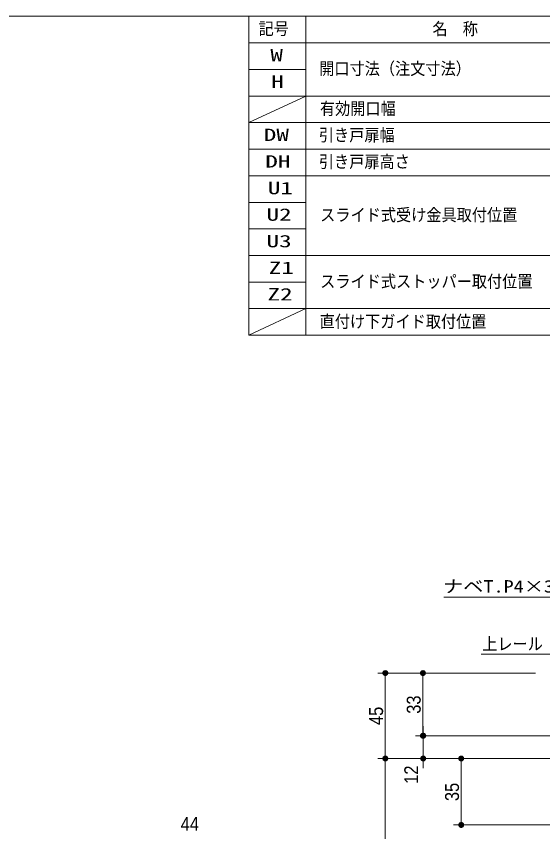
# Model space of a CAD drawing. Units: millimetres, scale not verified, with parts at other scales. Extents: x -6062 to 6062, y -3045 to 3045.
# Drawn here: x -700 to 687, y 622 to 2770 of the extents above; entities that cross this region are included whole.
import ezdxf
from ezdxf.enums import TextEntityAlignment as Align

# ---------------------------------------------------------------- set-up
doc = ezdxf.new("R2010")
doc.units = ezdxf.units.MM
doc.header["$LTSCALE"] = 20
for name, color, linetype, lineweight in [('0-0_2寸法-1', 7, 'Continuous', 9), ('0-1_0', 7, 'Continuous', 9), ('0-2_2寸法-3', 7, 'Continuous', 9), ('0-3_2寸法-2', 7, 'Continuous', 9), ('0-5_1図面枠', 7, 'Continuous', 9)]:
    doc.layers.add(name, color=color, linetype=linetype, lineweight=lineweight)
doc.styles.add('ＭＳ ゴシック', font='')
doc.styles.add('ＭＳ Ｐゴシック', font='')
doc.styles.get('ＭＳ ゴシック').set_extended_font_data('MS Gothic')
doc.styles.get('ＭＳ Ｐゴシック').set_extended_font_data('MS PGothic')

# ---------------------------------------------------------------- blocks, each defined once
blk = doc.blocks.new('_Dot')
at = {"layer": '0-1_0'}
for p, q in [((-10, 0), (-20, 0)), ((9.78, 2), (-9.78, 2)), ((7.99, 6), (-7.99, 6)), ((9.16, -3.98), (-9.16, -3.98)), ((6, -7.98), (-6, -7.98))]:
    blk.add_line(p, q, dxfattribs=at)
for points in [[(10, 0), (9.92, 1.25), (9.69, 2.49), (9.3, 3.68), (8.76, 4.82), (8.09, 5.88), (7.29, 6.85), (6.37, 7.71), (5.36, 8.44), (4.26, 9.05), (3.09, 9.51), (1.87, 9.82), (0.63, 9.98), (-0.63, 9.98), (-1.87, 9.82), (-3.09, 9.51), (-4.26, 9.05), (-5.36, 8.44), (-6.37, 7.71), (-7.29, 6.85), (-8.09, 5.88), (-8.76, 4.82), (-9.3, 3.68), (-9.69, 2.49), (-9.92, 1.25), (-10, 0), (0, 0)], [(-10, 0), (-9.92, -1.25), (-9.69, -2.49), (-9.3, -3.68), (-8.76, -4.82), (-8.09, -5.88), (-7.29, -6.85), (-6.37, -7.71), (-5.36, -8.44), (-4.26, -9.05), (-3.09, -9.51), (-1.87, -9.82), (-0.63, -9.98), (0.63, -9.98), (1.87, -9.82), (3.09, -9.51), (4.26, -9.05), (5.36, -8.44), (6.37, -7.71), (7.29, -6.85), (8.09, -5.88), (8.76, -4.82), (9.3, -3.68), (9.69, -2.49), (9.92, -1.25), (10, 0), (0, 0)]]:
    blk.add_lwpolyline(points, close=True, dxfattribs=at)
blk = doc.blocks.new('グループ-105')
at = {"layer": '0-5_1図面枠'}
blk.add_lwpolyline([(-80000, 55400), (80000, 55400), (80000, -55400), (-80000, -55400)], close=True, dxfattribs=at)
blk = doc.blocks.new('図面枠')
at = {"layer": '0-5_1図面枠'}
blk.add_blockref('グループ-105', (0, 0), dxfattribs=at)

msp = doc.modelspace()

# ---------------------------------------------------------------- linework, layer by layer
at = {"layer": '0-0_2寸法-1'}
for p, q in [((352.18, 1040.25), (252.18, 1040.25)), ((668.18, 1040.25), (351.29, 1040.25)), ((272.18, 827.96), (272.18, 1027.53)), ((371.29, 1027.53), (371.29, 887.96)), ((855.68, 875.25), (351.29, 875.25)), ((352.18, 815.25), (252.18, 815.25)), ((352.18, 815.25), (252.18, 815.25)), ((272.18, 802.53), (272.18, -1872.29)), ((870.68, 815.25), (452.18, 815.25)), ((472.18, 652.96), (472.18, 802.53)), ((875.68, 640.25), (452.18, 640.25))]:
    msp.add_line(p, q, dxfattribs=at)
at = {"layer": '0-2_2寸法-3'}
for points in [[(971.55, 1059.11), (712.86, 1240.25), (426.56, 1240.25)], [(870.68, 979.74), (712.86, 1090.25), (524.57, 1090.25)]]:
    msp.add_lwpolyline(points, dxfattribs=at)
at = {"layer": '0-3_2寸法-2'}
for p, q in [((372.18, 887.96), (372.18, 900.67)), ((855.68, 875.25), (352.18, 875.25)), ((372.18, 815.25), (372.18, 875.25)), ((452.18, 815.25), (352.18, 815.25)), ((372.18, 802.53), (372.18, 789.82))]:
    msp.add_line(p, q, dxfattribs=at)
at = {"layer": '0-5_1図面枠'}
for p, q in [((62.5, 2770), (62.5, 1930)), ((2212.5, 2700), (-87.5, 2700)), ((62.5, 2630), (-87.5, 2630)), ((2212.5, 2560), (-87.5, 2560)), ((62.5, 2560), (-87.5, 2490)), ((2212.5, 2490), (-87.5, 2490)), ((2212.5, 2420), (-87.5, 2420)), ((2212.5, 2420), (-87.5, 2420)), ((2212.5, 2350), (-87.5, 2350)), ((62.5, 2280), (-87.5, 2280)), ((62.5, 2210), (-87.5, 2210)), ((2212.5, 2140), (-87.5, 2140)), ((62.5, 2070), (-87.5, 2070)), ((62.5, 2000), (-87.5, 1930)), ((2212.5, 2000), (-87.5, 2000))]:
    msp.add_line(p, q, dxfattribs=at)
msp.add_lwpolyline([(-87.5, 2770), (2212.5, 2770), (2212.5, 1930), (-87.5, 1930)], close=True, dxfattribs=at)

# ---------------------------------------------------------------- block references
at = {"layer": '0-0_2寸法-1', "xscale": 0.6356201, "yscale": 0.6356201}
for p, rotation in [((272.18, 1040.25), 90), ((371.29, 1040.25), 90), ((371.29, 875.25), 270), ((272.18, 815.25), 270), ((272.18, 815.25), 90), ((472.18, 815.25), 90), ((472.18, 640.25), 270)]:
    msp.add_blockref('_Dot', p, dxfattribs=dict(at, rotation=rotation))
at = {"layer": '0-3_2寸法-2', "xscale": 0.6356201, "yscale": 0.6356201}
for p, rotation in [((372.18, 875.25), 270), ((372.18, 815.25), 90)]:
    msp.add_blockref('_Dot', p, dxfattribs=dict(at, rotation=rotation))
at = {"layer": '0-5_1図面枠', "xscale": 0.05, "yscale": 0.05}
msp.add_blockref('図面枠', (-1787.5, 0), dxfattribs=at)

# ---------------------------------------------------------------- texts
at = {"layer": '0-0_2寸法-1', "style": 'ＭＳ Ｐゴシック', "width": 0.9}
for s, p in [('33', (376.34, 933.15)), ('45', (277.24, 903.54)), ('35', (477.24, 703.15))]:
    msp.add_text(s, height=36.66, rotation=90, dxfattribs=at).set_placement(p, align=Align.BOTTOM_LEFT)
at = {"layer": '0-2_2寸法-3', "style": 'ＭＳ ゴシック'}
for s, width, p in [('ナベT.P4×35', 1.2, (424.06, 1242.64)), ('上レール', 0.9, (527.46, 1091.08))]:
    msp.add_text(s, height=32.55, dxfattribs=dict(at, width=width)).set_placement(p, align=Align.BOTTOM_LEFT)
at = {"layer": '0-3_2寸法-2', "style": 'ＭＳ Ｐゴシック', "width": 0.9}
msp.add_text('12', height=36.66, rotation=90, dxfattribs=at).set_placement((369.7, 748.64), align=Align.BOTTOM_LEFT)
msp.add_text('44', height=36.66, dxfattribs=at).set_placement((-266.76, 613.94), align=Align.BOTTOM_LEFT)
at = {"layer": '0-5_1図面枠', "style": 'ＭＳ ゴシック'}
for s, width, p in [('記号', 0.9, (-61.77, 2711.64)), ('名\u3000称', 0.9, (396.3, 2711.07)), ('W', 1.5, (-30.75, 2641.83)), ('開口寸法（注文寸法）', 0.9, (97.9, 2606.25)), ('H', 1.5, (-28.25, 2571.83)), ('有効開口幅', 0.9, (99.79, 2500.98)), ('DW', 1.5, (-48.15, 2431.83)), ('引き戸扉幅', 0.9, (97.12, 2431.35)), ('引き戸扉高さ', 0.9, (97.12, 2361.17)), ('DH', 1.5, (-44.11, 2361.83)), ('U1', 1.5, (-37.65, 2291.74)), ('U2', 1.5, (-41.02, 2221.83)), ('スライド式受け金具取付位置', 0.9, (100.57, 2220.97)), ('U3', 1.5, (-41.02, 2151.83)), ('Z1', 1.5, (-34.98, 2081.74)), ('スライド式ストッパー取付位置', 0.9, (100.57, 2045.78)), ('Z2', 1.5, (-38.34, 2011.83)), ('直付け下ガイド取付位置', 0.9, (99.05, 1940.2))]:
    msp.add_text(s, height=32.55, dxfattribs=dict(at, width=width)).set_placement(p, align=Align.BOTTOM_LEFT)

doc.saveas('drawing.dxf')
